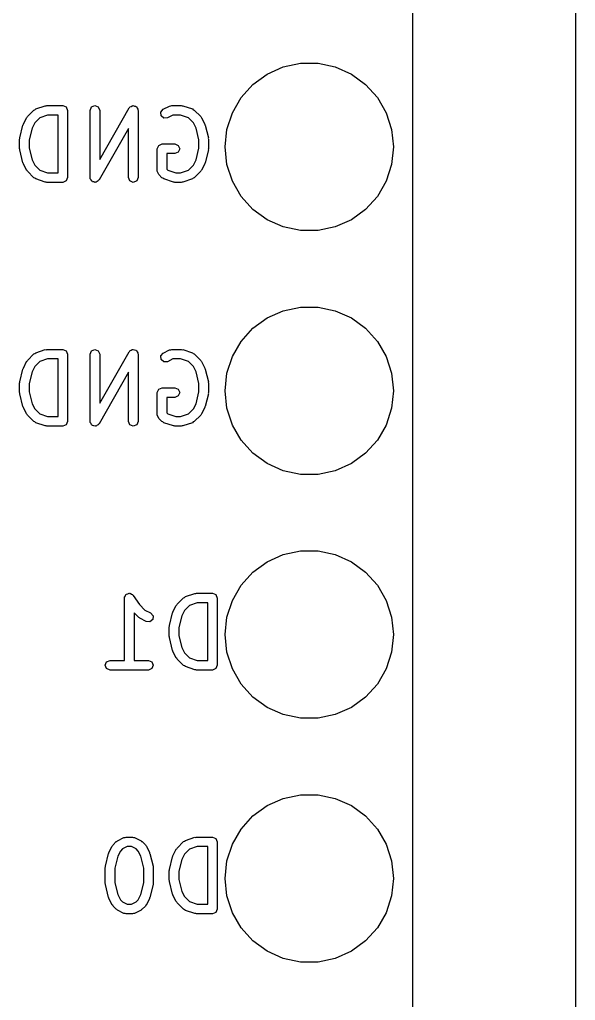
# Model space of a CAD drawing. Extents: x 25 to 230, y -179 to -24.
# Drawn here: x 210.23 to 216.01, y -66.29 to -56.08 of the extents above; entities that cross this region are included whole.
import ezdxf

# ---------------------------------------------------------------- set-up
doc = ezdxf.new("R2010")
doc.units = 0
doc.layers.add('BLACK', color=7, linetype='CONTINUOUS')

msp = doc.modelspace()

# ---------------------------------------------------------------- linework, layer by layer
at = {"layer": 'BLACK', "linetype": 'CONTINUOUS'}
for p, q in [((214.3245, -81.3435), (214.3245, -51.2445)), ((216.015, -51.435), (216.015, -102.56)), ((212.80685, -56.645102), (212.974208, -56.570589)), ((212.974208, -56.570589), (213.153402, -56.5325)), ((213.153402, -56.5325), (213.336598, -56.5325)), ((213.336598, -56.5325), (213.515792, -56.570589)), ((213.515792, -56.570589), (213.68315, -56.645102)), ((212.658641, -56.752782), (212.80685, -56.645102)), ((213.68315, -56.645102), (213.831359, -56.752782)), ((212.536058, -56.888924), (212.658641, -56.752782)), ((213.831359, -56.752782), (213.953942, -56.888924)), ((212.44446, -57.047577), (212.536058, -56.888924)), ((213.953942, -56.888924), (214.04554, -57.047577)), ((210.397188, -57.008532), (210.497188, -56.975199)), ((210.497188, -56.975199), (210.505395, -56.975782)), ((210.505395, -56.975782), (210.512999, -56.972633)), ((210.512999, -56.972633), (210.679666, -56.972633)), ((210.679666, -56.972633), (210.715021, -56.987278)), ((210.715021, -56.987278), (210.729666, -57.022633)), ((210.962999, -57.022633), (210.977644, -56.987278)), ((210.977644, -56.987278), (211.012999, -56.972633)), ((211.012999, -56.972633), (211.048354, -56.987278)), ((211.048354, -56.987278), (211.062999, -57.022633)), ((211.062999, -57.534355), (211.369587, -56.997826)), ((211.369587, -56.997826), (211.375016, -56.993621)), ((211.375016, -56.993621), (211.377644, -56.987278)), ((211.377644, -56.987278), (211.389605, -56.982323)), ((211.389605, -56.982323), (211.399843, -56.974395)), ((211.399843, -56.974395), (211.406654, -56.97526)), ((211.406654, -56.97526), (211.412999, -56.972633)), ((211.412999, -56.972633), (211.424961, -56.977588)), ((211.424961, -56.977588), (211.437806, -56.979221)), ((211.437806, -56.979221), (211.44201, -56.98465)), ((211.44201, -56.98465), (211.448354, -56.987278)), ((211.448354, -56.987278), (211.453308, -56.999239)), ((211.453308, -56.999239), (211.461237, -57.009477)), ((211.723972, -57.011245), (211.790639, -56.977911)), ((211.790639, -56.977911), (211.802248, -56.977086)), ((211.802248, -56.977086), (211.812999, -56.972633)), ((211.812999, -56.972633), (211.912999, -56.972633)), ((211.912999, -56.972633), (211.920601, -56.975782)), ((211.920601, -56.975782), (211.92881, -56.975199)), ((211.92881, -56.975199), (212.02881, -57.008532)), ((210.268278, -57.166939), (210.301612, -57.100272)), ((210.301612, -57.100272), (210.307827, -57.094881)), ((210.307827, -57.094881), (210.310977, -57.087278)), ((210.310977, -57.087278), (210.377644, -57.020611)), ((210.377644, -57.020611), (210.388395, -57.016157)), ((210.440009, -57.099666), (210.387424, -57.152251)), ((210.388395, -57.016157), (210.397188, -57.008532)), ((210.521112, -57.072633), (210.440009, -57.099666)), ((210.629666, -57.072633), (210.521112, -57.072633)), ((210.629666, -57.672633), (210.629666, -57.072633)), ((210.729666, -57.022633), (210.729666, -57.722633)), ((210.962999, -57.722633), (210.962999, -57.022633)), ((211.062999, -57.022633), (211.062999, -57.534355)), ((211.461237, -57.009477), (211.460371, -57.016288)), ((211.460371, -57.016288), (211.462999, -57.022633)), ((211.462999, -57.022633), (211.462999, -57.722633)), ((211.698898, -57.040154), (211.723972, -57.011245)), ((211.701611, -57.078326), (211.698898, -57.040154)), ((211.73052, -57.1034), (211.701611, -57.078326)), ((211.768692, -57.100687), (211.73052, -57.1034)), ((211.824802, -57.072633), (211.768692, -57.100687)), ((211.904886, -57.072633), (211.824802, -57.072633)), ((211.98599, -57.099667), (211.904886, -57.072633)), ((212.038574, -57.152252), (211.98599, -57.099667)), ((212.02881, -57.008532), (212.037602, -57.016157)), ((212.037602, -57.016157), (212.048354, -57.020611)), ((212.048354, -57.020611), (212.115021, -57.087277)), ((212.115021, -57.087277), (212.11817, -57.094881)), ((212.11817, -57.094881), (212.124387, -57.100273)), ((212.124387, -57.100273), (212.157721, -57.16694)), ((212.387849, -57.221807), (212.44446, -57.047577)), ((214.04554, -57.047577), (214.102151, -57.221807)), ((210.231159, -57.310506), (210.264492, -57.177174)), ((210.264492, -57.177174), (210.267875, -57.172607)), ((210.267875, -57.172607), (210.268278, -57.166939)), ((210.360174, -57.206751), (210.329666, -57.328787)), ((210.387424, -57.152251), (210.360174, -57.206751)), ((211.362999, -57.210911), (211.056411, -57.74744)), ((211.362999, -57.722633), (211.362999, -57.210911)), ((212.065822, -57.20675), (212.038574, -57.152252)), ((212.096332, -57.328787), (212.065822, -57.20675)), ((212.157721, -57.16694), (212.158123, -57.172608)), ((212.158123, -57.172608), (212.161506, -57.177173)), ((212.161506, -57.177173), (212.194839, -57.310506)), ((210.232092, -57.316776), (210.231159, -57.310506)), ((212.194839, -57.310506), (212.193905, -57.316776)), ((212.3687, -57.404), (212.387849, -57.221807)), ((214.102151, -57.221807), (214.1213, -57.404)), ((210.229666, -57.322633), (210.232092, -57.316776)), ((210.229666, -57.422633), (210.229666, -57.322633)), ((210.329666, -57.328787), (210.329666, -57.416478)), ((211.662999, -57.422633), (211.677644, -57.387278)), ((211.677644, -57.387278), (211.712999, -57.372633)), ((211.712999, -57.372633), (211.846332, -57.372633)), ((211.846332, -57.372633), (211.881687, -57.387278)), ((211.881687, -57.387278), (211.896332, -57.422633)), ((212.096332, -57.416479), (212.096332, -57.328787)), ((212.193905, -57.316776), (212.196332, -57.322633)), ((212.196332, -57.322633), (212.196332, -57.422633)), ((212.387849, -57.586193), (212.3687, -57.404)), ((214.1213, -57.404), (214.102151, -57.586193)), ((210.232092, -57.428489), (210.229666, -57.422633)), ((210.231159, -57.43476), (210.232092, -57.428489)), ((210.264492, -57.568092), (210.231159, -57.43476)), ((210.329666, -57.416478), (210.360174, -57.538514)), ((211.662999, -57.655965), (211.662999, -57.422633)), ((211.846332, -57.472633), (211.762999, -57.472633)), ((211.762999, -57.472633), (211.762999, -57.635255)), ((211.881687, -57.457988), (211.846332, -57.472633)), ((211.896332, -57.422633), (211.881687, -57.457988)), ((212.065822, -57.538515), (212.096332, -57.416479)), ((212.194839, -57.43476), (212.161506, -57.568093)), ((212.196332, -57.422633), (212.193905, -57.428489)), ((212.193905, -57.428489), (212.194839, -57.43476)), ((210.267875, -57.572658), (210.264492, -57.568092)), ((210.268278, -57.578327), (210.267875, -57.572658)), ((210.301612, -57.644994), (210.268278, -57.578327)), ((210.360174, -57.538514), (210.387424, -57.593014)), ((210.387424, -57.593014), (210.440009, -57.645599)), ((211.98599, -57.645598), (212.038574, -57.593013)), ((212.038574, -57.593013), (212.065822, -57.538515)), ((212.157721, -57.578326), (212.124387, -57.644993)), ((212.158123, -57.572657), (212.157721, -57.578326)), ((212.161506, -57.568093), (212.158123, -57.572657)), ((212.44446, -57.760423), (212.387849, -57.586193)), ((214.102151, -57.586193), (214.04554, -57.760423)), ((210.307827, -57.650384), (210.301612, -57.644994)), ((210.310977, -57.657988), (210.307827, -57.650384)), ((210.377644, -57.724655), (210.310977, -57.657988)), ((210.440009, -57.645599), (210.521112, -57.672633)), ((210.521112, -57.672633), (210.629666, -57.672633)), ((211.677643, -57.691321), (211.662999, -57.655965)), ((211.710976, -57.724655), (211.677643, -57.691321)), ((211.762999, -57.635255), (211.773342, -57.645599)), ((211.773342, -57.645599), (211.854445, -57.672633)), ((211.854445, -57.672633), (211.904886, -57.672633)), ((211.904886, -57.672633), (211.98599, -57.645598)), ((212.115021, -57.657989), (212.048354, -57.724655)), ((212.11817, -57.650384), (212.115021, -57.657989)), ((212.124387, -57.644993), (212.11817, -57.650384)), ((210.388395, -57.729108), (210.377644, -57.724655)), ((210.397188, -57.736734), (210.388395, -57.729108)), ((210.497188, -57.770067), (210.397188, -57.736734)), ((210.505395, -57.769483), (210.497188, -57.770067)), ((210.512999, -57.772633), (210.505395, -57.769483)), ((210.679666, -57.772633), (210.512999, -57.772633)), ((210.715021, -57.757988), (210.679666, -57.772633)), ((210.729666, -57.722633), (210.715021, -57.757988)), ((210.965626, -57.728977), (210.962999, -57.722633)), ((210.964761, -57.735789), (210.965626, -57.728977)), ((210.972689, -57.746026), (210.964761, -57.735789)), ((210.977644, -57.757988), (210.972689, -57.746026)), ((210.983987, -57.760615), (210.977644, -57.757988)), ((210.988192, -57.766045), (210.983987, -57.760615)), ((211.001036, -57.767677), (210.988192, -57.766045)), ((211.012999, -57.772633), (211.001036, -57.767677)), ((211.019343, -57.770005), (211.012999, -57.772633)), ((211.026155, -57.770871), (211.019343, -57.770005)), ((211.036392, -57.762942), (211.026155, -57.770871)), ((211.048354, -57.757988), (211.036392, -57.762942)), ((211.050981, -57.751644), (211.048354, -57.757988)), ((211.056411, -57.74744), (211.050981, -57.751644)), ((211.377644, -57.757988), (211.362999, -57.722633)), ((211.412999, -57.772633), (211.377644, -57.757988)), ((211.448354, -57.757988), (211.412999, -57.772633)), ((211.462999, -57.722633), (211.448354, -57.757988)), ((211.721729, -57.729109), (211.710976, -57.724655)), ((211.730521, -57.736734), (211.721729, -57.729109)), ((211.830521, -57.770067), (211.730521, -57.736734)), ((211.838728, -57.769483), (211.830521, -57.770067)), ((211.846332, -57.772633), (211.838728, -57.769483)), ((211.912999, -57.772633), (211.846332, -57.772633)), ((211.920601, -57.769483), (211.912999, -57.772633)), ((211.92881, -57.770067), (211.920601, -57.769483)), ((212.02881, -57.736734), (211.92881, -57.770067)), ((212.037602, -57.729108), (212.02881, -57.736734)), ((212.048354, -57.724655), (212.037602, -57.729108)), ((212.536058, -57.919076), (212.44446, -57.760423)), ((214.04554, -57.760423), (213.953942, -57.919076)), ((212.658641, -58.055218), (212.536058, -57.919076)), ((213.953942, -57.919076), (213.831359, -58.055218)), ((212.80685, -58.162898), (212.658641, -58.055218)), ((213.831359, -58.055218), (213.68315, -58.162898)), ((212.974208, -58.237411), (212.80685, -58.162898)), ((213.68315, -58.162898), (213.515792, -58.237411)), ((213.153402, -58.2755), (212.974208, -58.237411)), ((213.336598, -58.2755), (213.153402, -58.2755)), ((213.515792, -58.237411), (213.336598, -58.2755)), ((212.80685, -59.185102), (212.974208, -59.110589)), ((212.974208, -59.110589), (213.153402, -59.0725)), ((213.153402, -59.0725), (213.336598, -59.0725)), ((213.336598, -59.0725), (213.515792, -59.110589)), ((213.515792, -59.110589), (213.68315, -59.185102)), ((212.658641, -59.292782), (212.80685, -59.185102)), ((213.68315, -59.185102), (213.831359, -59.292782)), ((212.536058, -59.428924), (212.658641, -59.292782)), ((213.831359, -59.292782), (213.953942, -59.428924)), ((212.44446, -59.587577), (212.536058, -59.428924)), ((213.953942, -59.428924), (214.04554, -59.587577)), ((210.310977, -59.627278), (210.377644, -59.560611)), ((210.377644, -59.560611), (210.388395, -59.556157)), ((210.388395, -59.556157), (210.397188, -59.548532)), ((210.397188, -59.548532), (210.497188, -59.515199)), ((210.497188, -59.515199), (210.505395, -59.515782)), ((210.505395, -59.515782), (210.512999, -59.512633)), ((210.512999, -59.512633), (210.679666, -59.512633)), ((210.679666, -59.512633), (210.715021, -59.527278)), ((210.715021, -59.527278), (210.729666, -59.562633)), ((210.962999, -59.562633), (210.977644, -59.527278)), ((210.977644, -59.527278), (211.012999, -59.512633)), ((211.012999, -59.512633), (211.048354, -59.527278)), ((211.048354, -59.527278), (211.062999, -59.562633)), ((211.062999, -60.074355), (211.369587, -59.537826)), ((211.369587, -59.537826), (211.375016, -59.533621)), ((211.375016, -59.533621), (211.377644, -59.527278)), ((211.377644, -59.527278), (211.389605, -59.522323)), ((211.389605, -59.522323), (211.399843, -59.514395)), ((211.399843, -59.514395), (211.406654, -59.51526)), ((211.406654, -59.51526), (211.412999, -59.512633)), ((211.412999, -59.512633), (211.424961, -59.517588)), ((211.424961, -59.517588), (211.437806, -59.519221)), ((211.437806, -59.519221), (211.44201, -59.52465)), ((211.44201, -59.52465), (211.448354, -59.527278)), ((211.448354, -59.527278), (211.453308, -59.539239)), ((211.453308, -59.539239), (211.461237, -59.549477)), ((211.461237, -59.549477), (211.460371, -59.556288)), ((211.460371, -59.556288), (211.462999, -59.562633)), ((211.698898, -59.580154), (211.723972, -59.551245)), ((211.723972, -59.551245), (211.790639, -59.517911)), ((211.790639, -59.517911), (211.802248, -59.517086)), ((211.802248, -59.517086), (211.812999, -59.512633)), ((211.812999, -59.512633), (211.912999, -59.512633)), ((211.912999, -59.512633), (211.920601, -59.515782)), ((211.920601, -59.515782), (211.92881, -59.515199)), ((211.92881, -59.515199), (212.02881, -59.548532)), ((212.02881, -59.548532), (212.037602, -59.556157)), ((212.037602, -59.556157), (212.048354, -59.560611)), ((212.048354, -59.560611), (212.115021, -59.627277)), ((210.268278, -59.706939), (210.301612, -59.640272)), ((210.301612, -59.640272), (210.307827, -59.634881)), ((210.307827, -59.634881), (210.310977, -59.627278)), ((210.440009, -59.639666), (210.387424, -59.692251)), ((210.521112, -59.612633), (210.440009, -59.639666)), ((210.629666, -59.612633), (210.521112, -59.612633)), ((210.629666, -60.212633), (210.629666, -59.612633)), ((210.729666, -59.562633), (210.729666, -60.262633)), ((210.962999, -60.262633), (210.962999, -59.562633)), ((211.062999, -59.562633), (211.062999, -60.074355)), ((211.462999, -59.562633), (211.462999, -60.262633)), ((211.701611, -59.618326), (211.698898, -59.580154)), ((211.73052, -59.6434), (211.701611, -59.618326)), ((211.768692, -59.640687), (211.73052, -59.6434)), ((211.824802, -59.612633), (211.768692, -59.640687)), ((211.904886, -59.612633), (211.824802, -59.612633)), ((211.98599, -59.639667), (211.904886, -59.612633)), ((212.038574, -59.692252), (211.98599, -59.639667)), ((212.115021, -59.627277), (212.11817, -59.634881)), ((212.11817, -59.634881), (212.124387, -59.640273)), ((212.124387, -59.640273), (212.157721, -59.70694)), ((212.387849, -59.761807), (212.44446, -59.587577)), ((214.04554, -59.587577), (214.102151, -59.761807)), ((210.231159, -59.850506), (210.264492, -59.717174)), ((210.264492, -59.717174), (210.267875, -59.712607)), ((210.267875, -59.712607), (210.268278, -59.706939)), ((210.360174, -59.746751), (210.329666, -59.868787)), ((210.387424, -59.692251), (210.360174, -59.746751)), ((211.362999, -59.750911), (211.056411, -60.28744)), ((211.362999, -60.262633), (211.362999, -59.750911)), ((212.065822, -59.74675), (212.038574, -59.692252)), ((212.096332, -59.868787), (212.065822, -59.74675)), ((212.157721, -59.70694), (212.158123, -59.712608)), ((212.158123, -59.712608), (212.161506, -59.717173)), ((212.161506, -59.717173), (212.194839, -59.850506)), ((212.3687, -59.944), (212.387849, -59.761807)), ((214.102151, -59.761807), (214.1213, -59.944)), ((210.229666, -59.862633), (210.232092, -59.856776)), ((210.229666, -59.962633), (210.229666, -59.862633)), ((210.232092, -59.856776), (210.231159, -59.850506)), ((212.194839, -59.850506), (212.193905, -59.856776)), ((212.193905, -59.856776), (212.196332, -59.862633)), ((212.196332, -59.862633), (212.196332, -59.962633)), ((210.232092, -59.968489), (210.229666, -59.962633)), ((210.231159, -59.97476), (210.232092, -59.968489)), ((210.329666, -59.868787), (210.329666, -59.956478)), ((210.329666, -59.956478), (210.360174, -60.078514)), ((211.662999, -59.962633), (211.677644, -59.927278)), ((211.662999, -60.195965), (211.662999, -59.962633)), ((211.677644, -59.927278), (211.712999, -59.912633)), ((211.712999, -59.912633), (211.846332, -59.912633)), ((211.846332, -59.912633), (211.881687, -59.927278)), ((211.881687, -59.927278), (211.896332, -59.962633)), ((211.896332, -59.962633), (211.881687, -59.997988)), ((212.065822, -60.078515), (212.096332, -59.956479)), ((212.096332, -59.956479), (212.096332, -59.868787)), ((212.196332, -59.962633), (212.193905, -59.968489)), ((212.193905, -59.968489), (212.194839, -59.97476)), ((212.387849, -60.126193), (212.3687, -59.944)), ((214.1213, -59.944), (214.102151, -60.126193)), ((210.264492, -60.108092), (210.231159, -59.97476)), ((211.846332, -60.012633), (211.762999, -60.012633)), ((211.762999, -60.012633), (211.762999, -60.175255)), ((211.881687, -59.997988), (211.846332, -60.012633)), ((212.194839, -59.97476), (212.161506, -60.108093)), ((210.267875, -60.112658), (210.264492, -60.108092)), ((210.268278, -60.118327), (210.267875, -60.112658)), ((210.301612, -60.184994), (210.268278, -60.118327)), ((210.360174, -60.078514), (210.387424, -60.133014)), ((210.387424, -60.133014), (210.440009, -60.185599)), ((211.98599, -60.185598), (212.038574, -60.133013)), ((212.038574, -60.133013), (212.065822, -60.078515)), ((212.157721, -60.118326), (212.124387, -60.184993)), ((212.158123, -60.112657), (212.157721, -60.118326)), ((212.161506, -60.108093), (212.158123, -60.112657)), ((212.44446, -60.300423), (212.387849, -60.126193)), ((214.102151, -60.126193), (214.04554, -60.300423)), ((210.307827, -60.190384), (210.301612, -60.184994)), ((210.310977, -60.197988), (210.307827, -60.190384)), ((210.377644, -60.264655), (210.310977, -60.197988)), ((210.388395, -60.269108), (210.377644, -60.264655)), ((210.397188, -60.276734), (210.388395, -60.269108)), ((210.440009, -60.185599), (210.521112, -60.212633)), ((210.521112, -60.212633), (210.629666, -60.212633)), ((210.729666, -60.262633), (210.715021, -60.297988)), ((210.965626, -60.268977), (210.962999, -60.262633)), ((210.964761, -60.275789), (210.965626, -60.268977)), ((210.972689, -60.286026), (210.964761, -60.275789)), ((211.377644, -60.297988), (211.362999, -60.262633)), ((211.462999, -60.262633), (211.448354, -60.297988)), ((211.677643, -60.231321), (211.662999, -60.195965)), ((211.710976, -60.264655), (211.677643, -60.231321)), ((211.721729, -60.269109), (211.710976, -60.264655)), ((211.730521, -60.276734), (211.721729, -60.269109)), ((211.762999, -60.175255), (211.773342, -60.185599)), ((211.773342, -60.185599), (211.854445, -60.212633)), ((211.854445, -60.212633), (211.904886, -60.212633)), ((211.904886, -60.212633), (211.98599, -60.185598)), ((212.037602, -60.269108), (212.02881, -60.276734)), ((212.048354, -60.264655), (212.037602, -60.269108)), ((212.115021, -60.197989), (212.048354, -60.264655)), ((212.11817, -60.190384), (212.115021, -60.197989)), ((212.124387, -60.184993), (212.11817, -60.190384)), ((210.497188, -60.310067), (210.397188, -60.276734)), ((210.505395, -60.309483), (210.497188, -60.310067)), ((210.512999, -60.312633), (210.505395, -60.309483)), ((210.679666, -60.312633), (210.512999, -60.312633)), ((210.715021, -60.297988), (210.679666, -60.312633)), ((210.977644, -60.297988), (210.972689, -60.286026)), ((210.983987, -60.300615), (210.977644, -60.297988)), ((210.988192, -60.306045), (210.983987, -60.300615)), ((211.001036, -60.307677), (210.988192, -60.306045)), ((211.012999, -60.312633), (211.001036, -60.307677)), ((211.019343, -60.310005), (211.012999, -60.312633)), ((211.026155, -60.310871), (211.019343, -60.310005)), ((211.036392, -60.302942), (211.026155, -60.310871)), ((211.048354, -60.297988), (211.036392, -60.302942)), ((211.050981, -60.291644), (211.048354, -60.297988)), ((211.056411, -60.28744), (211.050981, -60.291644)), ((211.412999, -60.312633), (211.377644, -60.297988)), ((211.448354, -60.297988), (211.412999, -60.312633)), ((211.830521, -60.310067), (211.730521, -60.276734)), ((211.838728, -60.309483), (211.830521, -60.310067)), ((211.846332, -60.312633), (211.838728, -60.309483)), ((211.912999, -60.312633), (211.846332, -60.312633)), ((211.920601, -60.309483), (211.912999, -60.312633)), ((211.92881, -60.310067), (211.920601, -60.309483)), ((212.02881, -60.276734), (211.92881, -60.310067)), ((212.536058, -60.459076), (212.44446, -60.300423)), ((214.04554, -60.300423), (213.953942, -60.459076)), ((212.658641, -60.595218), (212.536058, -60.459076)), ((213.953942, -60.459076), (213.831359, -60.595218)), ((212.80685, -60.702898), (212.658641, -60.595218)), ((213.831359, -60.595218), (213.68315, -60.702898)), ((212.974208, -60.777411), (212.80685, -60.702898)), ((213.153402, -60.8155), (212.974208, -60.777411)), ((213.515792, -60.777411), (213.336598, -60.8155)), ((213.68315, -60.702898), (213.515792, -60.777411)), ((213.336598, -60.8155), (213.153402, -60.8155)), ((212.80685, -61.725102), (212.974208, -61.650589)), ((212.974208, -61.650589), (213.153402, -61.6125)), ((213.153402, -61.6125), (213.336598, -61.6125)), ((213.336598, -61.6125), (213.515792, -61.650589)), ((213.515792, -61.650589), (213.68315, -61.725102)), ((212.658641, -61.832782), (212.80685, -61.725102)), ((213.68315, -61.725102), (213.831359, -61.832782)), ((212.536058, -61.968924), (212.658641, -61.832782)), ((213.831359, -61.832782), (213.953942, -61.968924)), ((212.44446, -62.127577), (212.536058, -61.968924)), ((213.953942, -61.968924), (214.04554, -62.127577)), ((211.320999, -62.102633), (211.322969, -62.097876)), ((211.320999, -62.752633), (211.320999, -62.102633)), ((211.32197, -62.092827), (211.330072, -62.080728)), ((211.322969, -62.097876), (211.32197, -62.092827)), ((211.330072, -62.080728), (211.335644, -62.067278)), ((211.335644, -62.067278), (211.340399, -62.065308)), ((211.340399, -62.065308), (211.343264, -62.061031)), ((211.343264, -62.061031), (211.357546, -62.058205)), ((211.357546, -62.058205), (211.370999, -62.052633)), ((211.370999, -62.052633), (211.375755, -62.054603)), ((211.375755, -62.054603), (211.380805, -62.053604)), ((211.380805, -62.053604), (211.392903, -62.061706)), ((211.392903, -62.061706), (211.406354, -62.067278)), ((211.406354, -62.067278), (211.408323, -62.072033)), ((211.408323, -62.072033), (211.412601, -62.074898)), ((211.412601, -62.074898), (211.476521, -62.170778)), ((211.868977, -62.167278), (211.935644, -62.100611)), ((211.935644, -62.100611), (211.946395, -62.096157)), ((211.946395, -62.096157), (211.955188, -62.088532)), ((211.955188, -62.088532), (212.055188, -62.055199)), ((212.055188, -62.055199), (212.063395, -62.055782)), ((212.063395, -62.055782), (212.070999, -62.052633)), ((212.070999, -62.052633), (212.237666, -62.052633)), ((212.237666, -62.052633), (212.273021, -62.067278)), ((212.273021, -62.067278), (212.287666, -62.102633)), ((212.287666, -62.102633), (212.287666, -62.802633)), ((211.476521, -62.170778), (211.533951, -62.228207)), ((211.826278, -62.246939), (211.859612, -62.180272)), ((211.859612, -62.180272), (211.865827, -62.174881)), ((211.865827, -62.174881), (211.868977, -62.167278)), ((211.998009, -62.179666), (211.945424, -62.232251)), ((212.079112, -62.152633), (211.998009, -62.179666)), ((212.187666, -62.152633), (212.079112, -62.152633)), ((212.187666, -62.752633), (212.187666, -62.152633)), ((212.387849, -62.301807), (212.44446, -62.127577)), ((214.04554, -62.127577), (214.102151, -62.301807)), ((211.468977, -62.304655), (211.420999, -62.256676)), ((211.420999, -62.256676), (211.420999, -62.752633)), ((211.47658, -62.307804), (211.468977, -62.304655)), ((211.481972, -62.314021), (211.47658, -62.307804)), ((211.548638, -62.347354), (211.481972, -62.314021)), ((211.533951, -62.228207), (211.59336, -62.257912)), ((211.59336, -62.257912), (211.618433, -62.286822)), ((211.618433, -62.286822), (211.61572, -62.324994)), ((211.789159, -62.390506), (211.822492, -62.257174)), ((211.822492, -62.257174), (211.825875, -62.252607)), ((211.825875, -62.252607), (211.826278, -62.246939)), ((211.918174, -62.286751), (211.887666, -62.408787)), ((211.945424, -62.232251), (211.918174, -62.286751)), ((212.3687, -62.484), (212.387849, -62.301807)), ((214.102151, -62.301807), (214.1213, -62.484)), ((211.58681, -62.350067), (211.548638, -62.347354)), ((211.61572, -62.324994), (211.58681, -62.350067)), ((211.787666, -62.402633), (211.790092, -62.396776)), ((211.787666, -62.502633), (211.787666, -62.402633)), ((211.790092, -62.396776), (211.789159, -62.390506)), ((211.887666, -62.408787), (211.887666, -62.496478)), ((211.790092, -62.508489), (211.787666, -62.502633)), ((211.789159, -62.51476), (211.790092, -62.508489)), ((211.822492, -62.648092), (211.789159, -62.51476)), ((211.887666, -62.496478), (211.918174, -62.618514)), ((212.387849, -62.666193), (212.3687, -62.484)), ((214.1213, -62.484), (214.102151, -62.666193)), ((211.918174, -62.618514), (211.945424, -62.673014)), ((211.825875, -62.652658), (211.822492, -62.648092)), ((211.826278, -62.658327), (211.825875, -62.652658)), ((211.859612, -62.724994), (211.826278, -62.658327)), ((211.865827, -62.730384), (211.859612, -62.724994)), ((211.945424, -62.673014), (211.998009, -62.725599)), ((211.998009, -62.725599), (212.079112, -62.752633)), ((212.44446, -62.840423), (212.387849, -62.666193)), ((214.102151, -62.666193), (214.04554, -62.840423)), ((211.120999, -62.802633), (211.135644, -62.767278)), ((211.135644, -62.837988), (211.120999, -62.802633)), ((211.135644, -62.767278), (211.170999, -62.752633)), ((211.170999, -62.752633), (211.320999, -62.752633)), ((211.420999, -62.752633), (211.570999, -62.752633)), ((211.570999, -62.752633), (211.606354, -62.767278)), ((211.606354, -62.767278), (211.620999, -62.802633)), ((211.620999, -62.802633), (211.606354, -62.837988)), ((211.868977, -62.737988), (211.865827, -62.730384)), ((211.935644, -62.804655), (211.868977, -62.737988)), ((211.946395, -62.809108), (211.935644, -62.804655)), ((211.955188, -62.816734), (211.946395, -62.809108)), ((212.055188, -62.850067), (211.955188, -62.816734)), ((212.079112, -62.752633), (212.187666, -62.752633)), ((212.287666, -62.802633), (212.273021, -62.837988)), ((211.170999, -62.852633), (211.135644, -62.837988)), ((211.370999, -62.852633), (211.170999, -62.852633)), ((211.570999, -62.852633), (211.370999, -62.852633)), ((211.606354, -62.837988), (211.570999, -62.852633)), ((212.063395, -62.849483), (212.055188, -62.850067)), ((212.070999, -62.852633), (212.063395, -62.849483)), ((212.237666, -62.852633), (212.070999, -62.852633)), ((212.273021, -62.837988), (212.237666, -62.852633)), ((212.536058, -62.999076), (212.44446, -62.840423)), ((214.04554, -62.840423), (213.953942, -62.999076)), ((212.658641, -63.135218), (212.536058, -62.999076)), ((213.953942, -62.999076), (213.831359, -63.135218)), ((212.80685, -63.242898), (212.658641, -63.135218)), ((213.831359, -63.135218), (213.68315, -63.242898)), ((212.974208, -63.317411), (212.80685, -63.242898)), ((213.153402, -63.3555), (212.974208, -63.317411)), ((213.515792, -63.317411), (213.336598, -63.3555)), ((213.68315, -63.242898), (213.515792, -63.317411)), ((213.336598, -63.3555), (213.153402, -63.3555)), ((212.974208, -64.190589), (213.153402, -64.1525)), ((213.153402, -64.1525), (213.336598, -64.1525)), ((213.336598, -64.1525), (213.515792, -64.190589)), ((212.80685, -64.265102), (212.974208, -64.190589)), ((213.515792, -64.190589), (213.68315, -64.265102)), ((212.658641, -64.372782), (212.80685, -64.265102)), ((213.68315, -64.265102), (213.831359, -64.372782)), ((212.536058, -64.508924), (212.658641, -64.372782)), ((213.831359, -64.372782), (213.953942, -64.508924)), ((212.44446, -64.667577), (212.536058, -64.508924)), ((213.953942, -64.508924), (214.04554, -64.667577)), ((211.20231, -64.673945), (211.235643, -64.640611)), ((211.235643, -64.640611), (211.243247, -64.63746)), ((211.243247, -64.63746), (211.248639, -64.631245)), ((211.248639, -64.631245), (211.315306, -64.597911)), ((211.315306, -64.597911), (211.326915, -64.597086)), ((211.326915, -64.597086), (211.337666, -64.592633)), ((211.337666, -64.592633), (211.404333, -64.592633)), ((211.404333, -64.592633), (211.415085, -64.597086)), ((211.415085, -64.597086), (211.426694, -64.597912)), ((211.426694, -64.597912), (211.49336, -64.631245)), ((211.49336, -64.631245), (211.498751, -64.637461)), ((211.498751, -64.637461), (211.506354, -64.640611)), ((211.506354, -64.640611), (211.539688, -64.673944)), ((211.868977, -64.707278), (211.935644, -64.640611)), ((211.935644, -64.640611), (211.946395, -64.636157)), ((211.946395, -64.636157), (211.955188, -64.628532)), ((211.955188, -64.628532), (212.055188, -64.595199)), ((212.055188, -64.595199), (212.063395, -64.595782)), ((212.063395, -64.595782), (212.070999, -64.592633)), ((212.070999, -64.592633), (212.237666, -64.592633)), ((212.237666, -64.592633), (212.273021, -64.607278)), ((212.273021, -64.607278), (212.287666, -64.642633)), ((212.287666, -64.642633), (212.287666, -65.342633)), ((212.387849, -64.841807), (212.44446, -64.667577)), ((214.04554, -64.667577), (214.102151, -64.841807)), ((211.122492, -64.897173), (211.155826, -64.763839)), ((211.155826, -64.763839), (211.159209, -64.759273)), ((211.159209, -64.759273), (211.159612, -64.753605)), ((211.159612, -64.753605), (211.192945, -64.686939)), ((211.192945, -64.686939), (211.19916, -64.681548)), ((211.19916, -64.681548), (211.20231, -64.673945)), ((211.278758, -64.738918), (211.251508, -64.793417)), ((211.300619, -64.717057), (211.278758, -64.738918)), ((211.349469, -64.692633), (211.300619, -64.717057)), ((211.39253, -64.692633), (211.349469, -64.692633)), ((211.441381, -64.717058), (211.39253, -64.692633)), ((211.46324, -64.738918), (211.441381, -64.717058)), ((211.490489, -64.793416), (211.46324, -64.738918)), ((211.539688, -64.673944), (211.542837, -64.681547)), ((211.542837, -64.681547), (211.549054, -64.686939)), ((211.549054, -64.686939), (211.582387, -64.753605)), ((211.582387, -64.753605), (211.582789, -64.759273)), ((211.582789, -64.759273), (211.586173, -64.763839)), ((211.586173, -64.763839), (211.619506, -64.897173)), ((211.826278, -64.786939), (211.859612, -64.720272)), ((211.859612, -64.720272), (211.865827, -64.714881)), ((211.865827, -64.714881), (211.868977, -64.707278)), ((211.998009, -64.719666), (211.945424, -64.772251)), ((212.079112, -64.692633), (211.998009, -64.719666)), ((212.187666, -64.692633), (212.079112, -64.692633)), ((212.187666, -65.292633), (212.187666, -64.692633)), ((211.251508, -64.793417), (211.220999, -64.915455)), ((211.520999, -64.915453), (211.490489, -64.793416)), ((211.789159, -64.930506), (211.822492, -64.797174)), ((211.822492, -64.797174), (211.825875, -64.792607)), ((211.825875, -64.792607), (211.826278, -64.786939)), ((211.918174, -64.826751), (211.887666, -64.948787)), ((211.945424, -64.772251), (211.918174, -64.826751)), ((212.3687, -65.024), (212.387849, -64.841807)), ((214.102151, -64.841807), (214.1213, -65.024)), ((211.120999, -64.9093), (211.123425, -64.903443)), ((211.120999, -65.075966), (211.120999, -64.9093)), ((211.123425, -64.903443), (211.122492, -64.897173)), ((211.220999, -64.915455), (211.220999, -65.06981)), ((211.520999, -65.069812), (211.520999, -64.915453)), ((211.619506, -64.897173), (211.618572, -64.903443)), ((211.618572, -64.903443), (211.620999, -64.9093)), ((211.620999, -64.9093), (211.620999, -65.075966)), ((211.787666, -64.942633), (211.790092, -64.936776)), ((211.787666, -65.042633), (211.787666, -64.942633)), ((211.790092, -64.936776), (211.789159, -64.930506)), ((211.887666, -64.948787), (211.887666, -65.036478)), ((211.123425, -65.081822), (211.120999, -65.075966)), ((211.220999, -65.06981), (211.251508, -65.191848)), ((211.490489, -65.191849), (211.520999, -65.069812)), ((211.620999, -65.075966), (211.618572, -65.081822)), ((211.790092, -65.048489), (211.787666, -65.042633)), ((211.789159, -65.05476), (211.790092, -65.048489)), ((211.822492, -65.188092), (211.789159, -65.05476)), ((211.887666, -65.036478), (211.918174, -65.158514)), ((212.387849, -65.206193), (212.3687, -65.024)), ((214.1213, -65.024), (214.102151, -65.206193)), ((211.122492, -65.088093), (211.123425, -65.081822)), ((211.155826, -65.221427), (211.122492, -65.088093)), ((211.619506, -65.088093), (211.586173, -65.221427)), ((211.618572, -65.081822), (211.619506, -65.088093)), ((211.918174, -65.158514), (211.945424, -65.213014)), ((211.159209, -65.225992), (211.155826, -65.221427)), ((211.159612, -65.231661), (211.159209, -65.225992)), ((211.192945, -65.298327), (211.159612, -65.231661)), ((211.251508, -65.191848), (211.278758, -65.246347)), ((211.278758, -65.246347), (211.300619, -65.268208)), ((211.300619, -65.268208), (211.349469, -65.292633)), ((211.39253, -65.292633), (211.441381, -65.268207)), ((211.441381, -65.268207), (211.46324, -65.246347)), ((211.46324, -65.246347), (211.490489, -65.191849)), ((211.582387, -65.231661), (211.549054, -65.298327)), ((211.582789, -65.225992), (211.582387, -65.231661)), ((211.586173, -65.221427), (211.582789, -65.225992)), ((211.825875, -65.192658), (211.822492, -65.188092)), ((211.826278, -65.198327), (211.825875, -65.192658)), ((211.859612, -65.264994), (211.826278, -65.198327)), ((211.865827, -65.270384), (211.859612, -65.264994)), ((211.868977, -65.277988), (211.865827, -65.270384)), ((211.935644, -65.344655), (211.868977, -65.277988)), ((211.945424, -65.213014), (211.998009, -65.265599)), ((211.998009, -65.265599), (212.079112, -65.292633)), ((212.44446, -65.380423), (212.387849, -65.206193)), ((214.102151, -65.206193), (214.04554, -65.380423)), ((211.19916, -65.303717), (211.192945, -65.298327)), ((211.20231, -65.311321), (211.19916, -65.303717)), ((211.235643, -65.344655), (211.20231, -65.311321)), ((211.243247, -65.347805), (211.235643, -65.344655)), ((211.248639, -65.354021), (211.243247, -65.347805)), ((211.315306, -65.387355), (211.248639, -65.354021)), ((211.349469, -65.292633), (211.39253, -65.292633)), ((211.49336, -65.354021), (211.426694, -65.387354)), ((211.498751, -65.347804), (211.49336, -65.354021)), ((211.506354, -65.344655), (211.498751, -65.347804)), ((211.539688, -65.311322), (211.506354, -65.344655)), ((211.542837, -65.303718), (211.539688, -65.311322)), ((211.549054, -65.298327), (211.542837, -65.303718)), ((211.946395, -65.349108), (211.935644, -65.344655)), ((211.955188, -65.356734), (211.946395, -65.349108)), ((212.055188, -65.390067), (211.955188, -65.356734)), ((212.079112, -65.292633), (212.187666, -65.292633)), ((212.273021, -65.377988), (212.237666, -65.392633)), ((212.287666, -65.342633), (212.273021, -65.377988)), ((212.536058, -65.539076), (212.44446, -65.380423)), ((214.04554, -65.380423), (213.953942, -65.539076)), ((211.326915, -65.388179), (211.315306, -65.387355)), ((211.337666, -65.392633), (211.326915, -65.388179)), ((211.404333, -65.392633), (211.337666, -65.392633)), ((211.415085, -65.388179), (211.404333, -65.392633)), ((211.426694, -65.387354), (211.415085, -65.388179)), ((212.063395, -65.389483), (212.055188, -65.390067)), ((212.070999, -65.392633), (212.063395, -65.389483)), ((212.237666, -65.392633), (212.070999, -65.392633)), ((212.658641, -65.675218), (212.536058, -65.539076)), ((213.953942, -65.539076), (213.831359, -65.675218)), ((212.80685, -65.782898), (212.658641, -65.675218)), ((213.831359, -65.675218), (213.68315, -65.782898)), ((212.974208, -65.857411), (212.80685, -65.782898)), ((213.68315, -65.782898), (213.515792, -65.857411)), ((213.153402, -65.8955), (212.974208, -65.857411)), ((213.336598, -65.8955), (213.153402, -65.8955)), ((213.515792, -65.857411), (213.336598, -65.8955))]:
    msp.add_line(p, q, dxfattribs=at)

doc.saveas('drawing.dxf')
